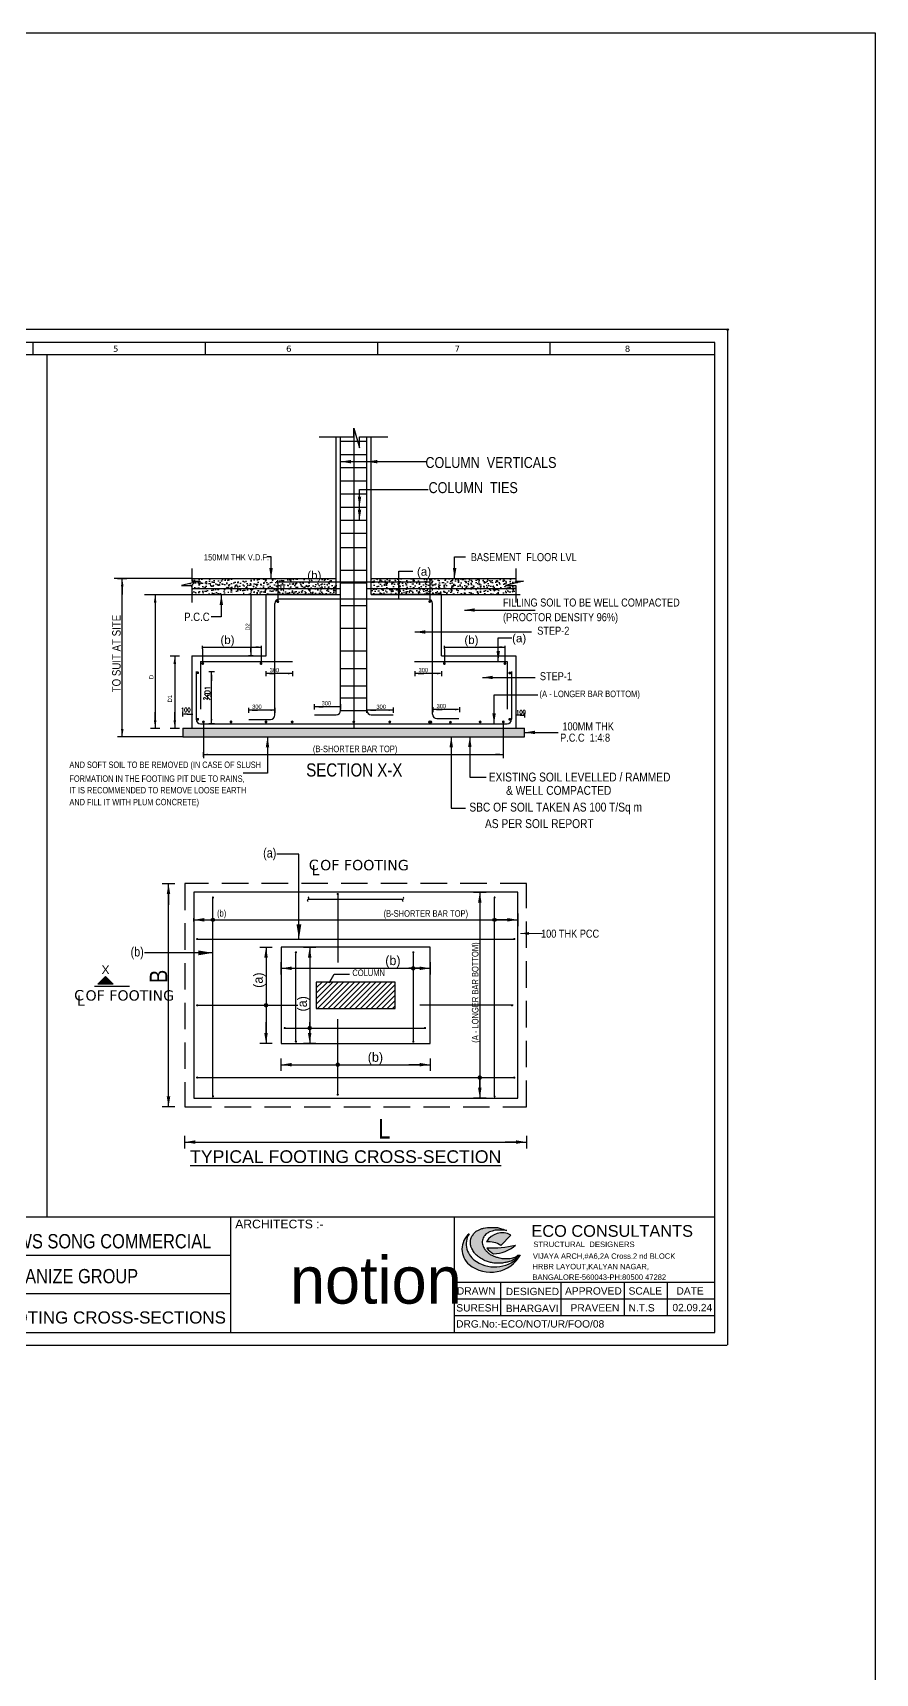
# Model space of a CAD drawing. Extents: x 1878645 to 3043969, y -1160829 to -603973.
# Drawn here: x 2440617 to 2460809, y -663390 to -624080 of the extents above; entities that cross this region are included whole.
import ezdxf
from ezdxf.enums import TextEntityAlignment as Align

# ---------------------------------------------------------------- set-up
doc = ezdxf.new("R2010")
doc.units = 0
doc.header["$LTSCALE"] = 100
doc.linetypes.add('DASHED', pattern=[19.05, 12.7, -6.35])
for name, color, linetype in [('A-ANNO-TEXT', 8, 'Continuous'), ('COL-ECO-23-02-12', 4, 'Continuous'), ('Column', 2, 'Continuous'), ('COLUMN-NO', 7, 'Continuous'), ('Dim', 3, 'Continuous'), ('Footing', 5, 'Continuous'), ('Lables', 4, 'Continuous'), ('PCC', 2, 'Continuous'), ('PEDESTAL', 12, 'Continuous'), ('Reinforcement', 4, 'Continuous'), ('S-FND-BON', 2, 'Continuous'), ('S-FND-TXT-COMN', 3, 'Continuous'), ('S-FND-TXT-MAIN', 2, 'Continuous'), ('Secion Mark', 5, 'Continuous'), ('SMISC', 9, 'Continuous'), ('Solid', 25, 'Continuous'), ('Text', 31, 'Continuous')]:
    doc.layers.add(name, color=color, linetype=linetype)
doc.layers.add('hatch', color=252, linetype='Continuous', lineweight=0)
doc.styles.add('ARIAL', font='arial.ttf')
doc.styles.add('DIM-1', font='ARIALN.TTF')
doc.styles.add('ROMANS', font='simplex.shx', dxfattribs={"width": 0.75})
doc.styles.add('SC-FTG1', font='sanss___.ttf')
doc.styles.add('SC-FTG2', font='ARIALN.TTF')
doc.styles.get("Standard").update_dxf_attribs({"font": 'verdana.ttf'})
doc.styles.add('Style-font003', font='arial.ttf')
doc.styles.add('Tahoma', font='ARIALN.TTF')
doc.dimstyles.new('mm ond feet with line', dxfattribs={"dimtxt": 200, "dimasz": 100, "dimexe": 0.18, "dimexo": 0.0625, "dimgap": 0.09, "dimtad": 0, "dimdec": 0, "dimzin": 0, "dimdsep": 46, "dimtxsty": 'Standard', "dimblk": 'ARCHTICK', "dimcen": 0, "dimclrd": 8, "dimclre": 8, "dimclrt": 7, "dimadec": 0, "dimazin": 0, "dimtfac": 1, "dimtdec": 0, "dimtofl": 0, "dimtmove": 0, "dimatfit": 3, "dimfxl": 1, "dimtolj": 1, "dimtzin": 0, "dimarcsym": 0})
doc.dimstyles.new('RccFooting', dxfattribs={"dimtxt": 225, "dimasz": 200, "dimexe": 150, "dimexo": 150, "dimgap": 100, "dimtad": 1, "dimtoh": 1, "dimdec": 4, "dimlfac": 0.25, "dimzin": 0, "dimdsep": 46, "dimtxsty": 'SC-FTG2', "dimcen": 0.09, "dimclrd": 8, "dimclre": 8, "dimclrt": 31, "dimadec": 0, "dimazin": 0, "dimtfac": 1, "dimtdec": 0, "dimtix": 1, "dimtofl": 0, "dimtmove": 0, "dimatfit": 3, "dimfxl": 1, "dimtolj": 1, "dimtzin": 0, "dimlwd": 0, "dimlwe": 0, "dimarcsym": 0})

# ---------------------------------------------------------------- blocks, each defined once
blk = doc.blocks.new('A$C396E5E71')
at = {"layer": 'S-FND-TXT-COMN'}
for s, height, p in [('C', 314, (-1068, -179)), ('OF FOOTING', 314.3, (-722, -187)), ('L', 314, (-983, -341))]:
    blk.add_text(s, height=height, dxfattribs=at).set_placement(p)
blk = doc.blocks.new('A2')
at = {"layer": 'Dim', "linetype": 'ByBlock', "lineweight": -2, "extrusion": (0, 0, -1)}
blk.add_lwpolyline([(6, 0), (12.2, 0)], dxfattribs=at)
blk.add_solid([(6, -1), (0, 0), (6, 1)], dxfattribs=at)
blk = doc.blocks.new('A3')
at = {"layer": 'Dim', "linetype": 'ByBlock', "lineweight": -2}
blk.add_line((0, 3.59), (0, -3.59), dxfattribs=at)
blk.add_blockref('A2', (0, 0), dxfattribs=at)
blk = doc.blocks.new('B1')
at = {"layer": 'Dim', "ltscale": 0.5}
for p, q in [((-9, 0), (-16.8, 0)), ((0, 5), (0, -5))]:
    blk.add_line(p, q, dxfattribs=at)
blk.add_solid([(-9, -1.5), (-9, 1.5), (0, 0)], dxfattribs=at)
blk = doc.blocks.new('A$C03881B15')
for points in [[(12.6, 68.9, 0.461258), (12.9, 13.7, 0.462447), (105.1, 31.1, -0.379805), (26.1, 19.1, -0.421297)], [(87.5, 66.4, 0.406571), (43.8, 54.4, -0.163156), (69.7, 48)], [(95.7, 48.3, -0.068364), (44.8, 43.5, 0.15409), (56.2, 33.1, 0.189191)]]:
    blk.add_hatch(color=8).paths.add_polyline_path(points)
h = blk.add_hatch(color=86)
edge = h.paths.add_edge_path()
edge.add_spline(control_points=[(80.1, 74.4), (78.8, 75), (76.7, 76), (73.1, 77.4), (68.2, 78.8), (61.3, 80.3), (50.9, 80.2), (41.2, 79.6), (33.1, 77.2), (27.9, 74.9), (22.8, 71.3), (18.9, 66), (15.4, 60.2), (15.2, 53.7), (15.1, 47.6), (18, 41.4), (21.2, 35.5), (26.3, 30.5), (32, 25.5), (38.1, 21.9), (44.7, 19.2), (51.2, 17.3), (58.3, 16.1), (65.4, 16), (71.5, 15.9), (77.5, 17.3), (84.1, 18.2), (90.9, 21), (96.9, 25.1), (99.8, 27.8), (101.8, 32.3), (97.9, 28.5), (95.3, 27.1), (90.7, 25.6), (85.7, 24), (79.6, 24.6), (74.1, 24.1), (69.1, 25), (64.3, 26.4), (59.4, 27.6), (54.1, 29.9), (49, 32.3), (44.8, 36.7), (40.7, 40.8), (38.2, 45.5), (36.3, 50.2), (36.4, 54.8), (36.7, 59.2), (38.6, 62.9), (41, 66), (44.5, 69.1), (48.8, 72.1), (53.6, 73.6), (57.4, 74.9), (61.9, 75.1), (66.9, 75.5), (72.1, 75.1), (76.5, 75.2), (79, 74.6), (80.1, 74.4)], knot_values=[0, 0, 0, 0, 4.246861, 7.151323, 11.574121, 19.568641, 28.284106, 42.532398, 48.483783, 53.661456, 59.51565, 66.913681, 73.498071, 79.210966, 85.953473, 91.616477, 99.444488, 105.843059, 113.009162, 122.067605, 127.0701, 134.32743, 142.216889, 148.745282, 155.694438, 160.400867, 167.046747, 175.449227, 182.569509, 187.795037, 189.591977, 192.748202, 196.718591, 201.178225, 206.385034, 212.489071, 219.22456, 222.909441, 227.611665, 234.117384, 238.200733, 244.721149, 251.073285, 256.13887, 262.138806, 266.82668, 271.11882, 275.84401, 280.031219, 283.282413, 287.51717, 294.218602, 298.74557, 302.327722, 306.174014, 312.165346, 317.363286, 321.907225, 325.229978, 325.229978, 325.229978, 325.229978], degree=3, periodic=0)
at = {"color": 8}
blk.add_line((69.7, 48), (87.5, 66.4), dxfattribs=at)
for centre, radius, start, end in [((36.3, 41.4), 36.3, 130.7338, 229.7813), ((43.7, 50.6), 36.1, 149.4821, 240.8643), ((71.8, 38), 32.5, 61.1708, 149.6718), ((51.6, 61.6), 61.6, 231.0498, 330.3219), ((58.8, 69.6), 60.2, 237.0781, 320.2663), ((47.2, 12.6), 41.9, 57.5582, 94.6242), ((52.7, 231.2), 187.8, 267.5961, 283.2396), ((67, 56.4), 25.7, 210.0579, 245.0971), ((56.5, 91), 57.9, 269.72, 312.573)]:
    blk.add_arc(centre, radius, start, end, dxfattribs=at)
at = {"color": 86}
blk.add_spline([(80.1, 74.4), (76.3, 76.1), (73.6, 77.2), (69.3, 78.5), (61.5, 80), (52.8, 80.2), (38.6, 78.7), (32.9, 77), (28.2, 74.9), (23.4, 71.4), (18.8, 65.6), (15.9, 59.7), (15.2, 54.1), (15.6, 47.3), (17.7, 42.1), (21.7, 35.3), (26.2, 30.7), (31.6, 26.1), (39.4, 21.5), (44.1, 19.6), (51, 17.5), (58.8, 16.2), (65.3, 16), (72.3, 16.2), (76.9, 17.1), (83.4, 18.3), (91.2, 21.5), (97.1, 25.5), (100.5, 29.5), (101.1, 31.1), (98.6, 29.3), (95.2, 27.1), (91, 25.7), (85.9, 24.4), (79.8, 24.4), (73.1, 24.4), (69.5, 25), (64.9, 26.2), (58.7, 28), (54.9, 29.6), (49.2, 32.7), (44.5, 37), (41.1, 40.7), (38.1, 45.9), (36.5, 50.4), (36.4, 54.7), (37.1, 59.3), (38.9, 63.1), (40.8, 65.7), (44, 68.6), (49.6, 72.2), (53.9, 73.7), (57.3, 74.7), (61.1, 75.1), (67.1, 75.3), (72.3, 75.2), (76.9, 75), (80.1, 74.4)], degree=3, dxfattribs=at)

msp = doc.modelspace()

# ---------------------------------------------------------------- hatches: boundary and pattern name
at = {"layer": 'COL-ECO-23-02-12', "linetype": 'Continuous', "lineweight": -2}
h = msp.add_hatch(color=256, dxfattribs=at)
edge = h.paths.add_edge_path()
edge.add_arc((2444934.31055, -645336.0187), 38.33254, 0, 360)
h = msp.add_hatch(color=256, dxfattribs=at)
edge = h.paths.add_edge_path()
edge.add_arc((2451685.91772, -645336.0187), 38.33254, 0, 360)
at = {"layer": 'Dim', "transparency": 33554546}
h = msp.add_hatch(dxfattribs=at)
h.set_pattern_fill('AR-CONC', color=256, scale=1.2, angle=360, style=0)
h.paths.add_polyline_path([(2444426.27341, -637158.15569), (2447421.78297, -637158.15569), (2447421.78297, -637196.73245), (2447448.46346, -637158.15569), (2447890.48141, -637158.15569), (2447890.48141, -637397.78806), (2444426.27341, -637397.78806), (2444426.27341, -637327.39453), (2444179.15262, -637327.39453), (2444609.68982, -637217.16477), (2444426.27341, -637217.16477)])
h = msp.add_hatch(dxfattribs=at)
h.set_pattern_fill('AR-CONC', color=256, scale=1.2, angle=360, style=0)
h.paths.add_polyline_path([(2448730.28941, -637397.78806), (2452194.49741, -637397.78806), (2452194.49741, -637327.39453), (2451947.37662, -637327.39453), (2452377.91382, -637217.16477), (2452194.49741, -637217.16477), (2452194.49741, -637158.15569), (2448730.28941, -637158.15569)])
h = msp.add_hatch(dxfattribs=at)
h.set_pattern_fill('AR-CONC', color=256, scale=1.2, angle=360, style=0)
h.paths.add_polyline_path([(2447890.48141, -637397.78806), (2444426.27341, -637397.78806), (2444426.27341, -637543.62242), (2447890.48141, -637543.62242)])
h = msp.add_hatch(dxfattribs=at)
h.set_pattern_fill('AR-CONC', color=256, scale=1.2, angle=360, style=0)
h.paths.add_polyline_path([(2452194.49741, -637397.78806), (2448730.28941, -637397.78806), (2448730.28941, -637543.62242), (2452194.49741, -637543.62242)])
at = {"layer": 'hatch', "linetype": 'Continuous', "lineweight": -2}
h = msp.add_hatch(dxfattribs=at)
h.set_pattern_fill('AR-CONC', color=256, scale=31.4928, angle=360, style=0)
h.set_pattern_definition([(50, (-12591920.49, 5867543.71), (225.8853148, -19.7624044), [23.6196, -259.8156]), (355, (-12591920.49, 5867543.7), (-43.69668, 236.8863643), [18.89568, -207.85248]), (100.4514, (-12591901.66, 5867542.06), (182.1888026, 217.123816), [20.0735706, -220.809283]), (46.1842, (-12591920.5, 5867606.7), (336.104089, -52.126572), [35.4294, -389.7234]), (96.6356, (-12591892.48, 5867602.35), (294.3514565, 306.776993), [30.110357, -331.213872]), (351.1842, (-12591920.5, 5867606.7), (294.351217, 306.777223), [28.34352, -311.77872]), (21, (-12591889, 5867590.95), (187.9827441, -126.795962), [23.6196, -259.8156]), (326, (-12591889, 5867590.95), (76.626811, 228.3700534), [18.89568, -207.85248]), (71.4514, (-12591873.33, 5867580.38), (264.609632, 101.5738843), [20.0735706, -220.809283]), (37.5, (-12591920.49, 5867543.71), (3.8294789, 104.8375956), [0, -205.333056, 0, -211.00176, 0, -208.6398]), (7.5, (-12591920.49, 5867543.71), (82.8479633, 124.2112916), [0, -120.302496, 0, -200.609136, 0, -79.51932]), (327.5, (-12591990.72, 5867543.71), (168.1156322, -7.10316065), [0, -78.732, 0, -245.64384, 0, -325.95048]), (317.5, (-12592022.21, 5867543.71), (183.661654, 31.5258619), [0, -102.3516, 0, -163.132704, 0, -231.47208])])
h.paths.add_polyline_path([(2444216.32141, -640740.96855), (2452404.44941, -640740.96855), (2452404.44941, -640950.92055), (2444216.32141, -640950.92055)])
at = {"layer": 'Solid'}
msp.add_hatch(color=256, dxfattribs=at).paths.add_polyline_path([(2442176.23831, -646880.65436), (2442359.94631, -646696.94636), (2442543.65431, -646880.65436)], flags=0)
h = msp.add_hatch(dxfattribs=at)
h.set_pattern_fill('ANSI31', color=256, scale=729, angle=360, style=0)
h.set_pattern_definition([(45, (-1175488.1, -364328.16), (-64.4351054, 64.4351054), [])])
h.paths.add_polyline_path([(2447412.25808, -647458.02236), (2449301.82608, -647458.02236), (2449301.82608, -646828.16636), (2447412.25808, -646828.16636)], flags=0)

# ---------------------------------------------------------------- linework, layer by layer
at = {"color": 35}
for p, q in [((2457273.52201, -631192.74139), (2423796.93397, -631192.74139)), ((2457273.52201, -655521.10808), (2457273.52201, -631192.74139)), ((2423785.12981, -655532.91224), (2457261.71785, -655532.91224))]:
    msp.add_line(p, q, dxfattribs=at)
for p, q in [((2456966.61394, -631499.64946), (2424092.03788, -631499.64946)), ((2440617.85708, -631499.64946), (2440617.85708, -631794.75337)), ((2444749.31188, -631499.64946), (2444749.31188, -631794.75337)), ((2448880.76668, -631499.64946), (2448880.76668, -631794.75337)), ((2453012.22148, -631499.64946), (2453012.22148, -631794.75337)), ((2456966.61394, -655226.00417), (2456966.61394, -631499.64946)), ((2456966.61394, -631794.75337), (2424387.1418, -631794.75337)), ((2456966.61394, -652459.33915), (2424387.1418, -652459.33915)), ((2445363.7447, -655226.00417), (2445363.7447, -652465.25832)), ((2450727.44081, -655226.00417), (2450727.44081, -652465.25832)), ((2445363.7447, -653379.37246), (2437286.68368, -653379.37246)), ((2456966.61394, -654030.83331), (2450727.44081, -654030.83331)), ((2451826.93522, -654030.83331), (2451826.93522, -654827.61388)), ((2453275.5536, -654030.83331), (2453275.5536, -654827.61388)), ((2453275.5536, -654030.83331), (2453275.5536, -654827.61388)), ((2454788.29452, -654030.83331), (2454788.29452, -654827.61388)), ((2455819.795, -654030.83331), (2455819.795, -654827.61388)), ((2445363.7447, -654299.40578), (2437286.68368, -654299.40578)), ((2456966.61394, -654429.2236), (2450727.44081, -654429.2236)), ((2456966.61394, -654827.61388), (2450727.44081, -654827.61388)), ((2424092.03788, -655226.00417), (2456966.61394, -655226.00417))]:
    msp.add_line(p, q)
msp.add_circle((2457273.52201, -631192.74139), 17.70623)
at = {"layer": 'COL-ECO-23-02-12', "color": 8, "lineweight": -2}
for p, q in [((2443869.45822, -649809.48476), (2443869.45822, -644476.70396)), ((2451331.19378, -644686.65596), (2451331.19378, -649599.53276)), ((2444483.42768, -645336.0187), (2452230.65648, -645336.0187)), ((2446207.27094, -645998.85596), (2446207.27094, -648287.33276)), ((2447253.7831, -645998.85596), (2447253.7831, -648287.33276)), ((2446582.94768, -646498.426), (2450131.13648, -646498.426)), ((2446582.94768, -648807.89072), (2450131.13648, -648807.89072)), ((2444273.47568, -650662.45997), (2452440.60848, -650662.45997))]:
    msp.add_line(p, q, dxfattribs=at)
at = {"layer": 'COL-ECO-23-02-12', "color": 6, "lineweight": -2}
for points, format in [([(2451672.79572, -644802.7, 1), (2451699.03972, -644802.7, 1)], "xyb"), ([(2444543.78888, -645797.22246, 26.244, 26.244, 1), (2444570.03288, -645797.22246, 26.244, 26.244, 1)], "xyseb"), ([(2452144.05128, -645797.22246, 26.244, 26.244, 1), (2452170.29528, -645797.22246, 26.244, 26.244, 1)], "xyseb"), ([(2444543.78888, -649116.64316, 26.244, 26.244, 1), (2444570.03288, -649116.64316, 26.244, 26.244, 1)], "xyseb"), ([(2452144.05128, -649116.64316, 26.244, 26.244, 1), (2452170.29528, -649116.64316, 26.244, 26.244, 1)], "xyseb"), ([(2451672.79572, -649568.6104, 1), (2451699.03972, -649568.6104, 1)], "xyb")]:
    msp.add_lwpolyline(points, format=format, close=True, dxfattribs=at)
for points in [[(2451685.91772, -649542.3664), (2451685.91772, -644828.944)], [(2444583.15488, -649116.64316), (2452130.92928, -649116.64316)]]:
    msp.add_lwpolyline(points, dxfattribs=at)
at = {"layer": 'COL-ECO-23-02-12', "lineweight": -2}
for points in [[(2446643.30888, -647930.22328, 26.244, 26.244, 1), (2446669.55288, -647930.22328, 26.244, 26.244, 1)], [(2450005.89977, -647930.22328, 26.244, 26.244, 1), (2450032.14377, -647930.22328, 26.244, 26.244, 1)]]:
    msp.add_lwpolyline(points, format="xyseb", close=True, dxfattribs=at)
at = {"layer": 'COL-ECO-23-02-12', "linetype": 'Continuous', "lineweight": -2}
msp.add_lwpolyline([(2451304.94978, -649116.64316, 52.488, 52.488, 1), (2451357.43778, -649116.64316, 52.488, 52.488, 1)], format="xyseb", close=True, dxfattribs=at)
for centre in [(2444934.31055, -645336.0187), (2451685.91772, -645336.0187)]:
    msp.add_circle(centre, 38.33254, dxfattribs=at)
at = {"layer": 'Column'}
msp.add_lwpolyline([(2447412.25808, -647458.02236), (2449301.82608, -647458.02236), (2449301.82608, -646828.16636), (2447412.25808, -646828.16636), (2447412.25808, -647458.02236)], dxfattribs=at)
at = {"layer": 'Dim', "linetype": 'Continuous', "lineweight": -2}
msp.add_line((2448447.58432, -635023.92269), (2450092.04347, -635023.92269), dxfattribs=at)
at = {"layer": 'Dim', "lineweight": -2}
for p, q in [((2442760.96928, -640935.17415), (2442760.96928, -637158.15569)), ((2443549.82655, -637554.12002), (2443549.82655, -640730.47095)), ((2445845.17607, -637559.36882), (2445845.17607, -639013.05371)), ((2444019.94615, -639023.55131), (2444019.94615, -640730.47095)), ((2446823.36484, -639437.16433), (2446228.50084, -639437.16433)), ((2450392.40941, -639437.16433), (2449797.54541, -639437.16433)), ((2446403.46084, -640315.27723), (2445808.59684, -640315.27723)), ((2447977.96141, -640229.4901), (2447383.09741, -640229.4901)), ((2449237.67341, -640314.54307), (2448643.11862, -640314.54307)), ((2450824.60613, -640299.61619), (2450229.74213, -640299.61619)), ((2447722.17074, -646848.00621), (2447841.05628, -646640.89436)), ((2447841.05628, -646640.89436), (2448206.65819, -646640.89436))]:
    msp.add_line(p, q, dxfattribs=at)
at = {"layer": 'Dim', "ltscale": 10}
msp.add_line((2444902.80739, -640617.62175), (2444902.80739, -639400.69598), dxfattribs=at)
at = {"layer": 'Dim'}
msp.add_lwpolyline([(2068708.258, -624079.55158), (2460808.93685, -624079.55158), (2460808.93685, -699809.46868), (2068708.258, -699809.46868)], close=True, dxfattribs=at)
at = {"layer": 'Dim', "lineweight": -2}
msp.add_lwpolyline([(2447727.39676, -646838.90191), (2447841.05628, -646640.89436)], dxfattribs=at)
at = {"layer": 'Dim', "color": 8}
for points in [[(2449707.6789, -646498.426, 52.488, 52.488, 1), (2449760.1669, -646498.426, 52.488, 52.488, 1)], [(2446181.02694, -647384.53916, 52.488, 52.488, 1), (2446233.51494, -647384.53916, 52.488, 52.488, 1)], [(2447227.5391, -647930.22328, 52.488, 52.488, 1), (2447280.0271, -647930.22328, 52.488, 52.488, 1)], [(2447900.39648, -648807.89072, 52.488, 52.488, 1), (2447952.88448, -648807.89072, 52.488, 52.488, 1)]]:
    msp.add_lwpolyline(points, format="xyseb", close=True, dxfattribs=at)
at = {"layer": 'Dim', "lineweight": -2}
msp.add_solid([(2447789.60475, -646765.6732), (2447722.17074, -646848.00621), (2447759.25707, -646748.25314)], dxfattribs=at)
at = {"layer": 'Footing'}
for points in [[(2444472.93008, -649610.03036), (2452241.15408, -649610.03036), (2452241.15408, -644676.15836), (2444472.93008, -644676.15836), (2444472.93008, -649610.03036)], [(2446572.45008, -648297.83036), (2450141.63408, -648297.83036), (2450141.63408, -645988.35836), (2446572.45008, -645988.35836), (2446572.45008, -648297.83036)]]:
    msp.add_lwpolyline(points, dxfattribs=at)
at = {"layer": 'hatch', "lineweight": -2}
for p, q in [((2446490.4394, -637273.47352), (2446490.4394, -637712.061)), ((2446500.937, -637235.8379), (2450121.14215, -637235.8379)), ((2450131.63975, -637273.47352), (2450131.63975, -637707.84138)), ((2444687.5985, -638842.93242), (2444687.5985, -639193.97149)), ((2444698.0961, -638805.2968), (2446077.40067, -638805.2968)), ((2446087.89827, -638842.93242), (2446087.89827, -639193.97149)), ((2450482.58296, -638842.93242), (2450482.58296, -639193.97149)), ((2450493.08056, -638805.2968), (2451921.67459, -638805.2968)), ((2451932.17219, -638842.93242), (2451932.17219, -639193.97149)), ((2444706.92701, -640574.38354), (2444706.92701, -641461.00499)), ((2451894.10846, -640570.02007), (2451894.10846, -641461.00499)), ((2444706.92701, -641371.67103), (2451895.37488, -641371.67103))]:
    msp.add_line(p, q, dxfattribs=at)
at = {"layer": 'PCC', "linetype": 'DASHED', "ltscale": 0.5}
msp.add_lwpolyline([(2444262.97808, -649819.98236), (2452451.10608, -649819.98236), (2452451.10608, -644466.20636), (2444262.97808, -644466.20636), (2444262.97808, -649819.98236)], dxfattribs=at)
at = {"layer": 'PEDESTAL'}
for p, q in [((2448310.38541, -633554.54789), (2448310.38541, -640740.96855)), ((2447995.45741, -640321.06455), (2447995.45741, -633764.21069)), ((2447995.45741, -633869.18669), (2448625.31341, -633869.18669)), ((2448625.31341, -640321.06455), (2448625.31341, -633764.21069)), ((2447995.45741, -634184.11469), (2448625.31341, -634184.11469)), ((2447995.45741, -634499.04269), (2448625.31341, -634499.04269)), ((2447995.45741, -634813.97069), (2448625.31341, -634813.97069)), ((2447995.45741, -635128.89869), (2448625.31341, -635128.89869)), ((2447995.45741, -635443.82669), (2448625.31341, -635443.82669)), ((2447995.45741, -635758.75469), (2448625.31341, -635758.75469)), ((2447995.45741, -636073.68269), (2448625.31341, -636073.68269)), ((2447995.45741, -636416.64914), (2448625.31341, -636416.64914)), ((2447995.45741, -636960.3927), (2448625.31341, -636960.3927)), ((2447995.45741, -637259.69514), (2448625.31341, -637259.69514)), ((2446420.95684, -640427.68837), (2446420.95684, -637753.57442)), ((2447050.81284, -637648.59842), (2446525.93284, -637648.59842)), ((2450094.97741, -637648.59842), (2447050.81284, -637648.59842)), ((2447995.45741, -637803.4387), (2448625.31341, -637803.4387)), ((2450199.95341, -640409.71924), (2450199.95341, -637753.57442)), ((2447995.45741, -638347.18226), (2448625.31341, -638347.18226)), ((2444636.22541, -639146.59738), (2446840.86084, -639146.59738)), ((2444636.22541, -639146.59738), (2444636.22541, -640291.33424)), ((2447995.45741, -638890.92582), (2448625.31341, -638890.92582)), ((2449764.68378, -639146.59738), (2451984.54541, -639146.59738)), ((2451984.54541, -639146.59738), (2451984.54541, -640291.33424)), ((2444531.24941, -639386.27968), (2444531.24941, -640531.01655)), ((2447995.45741, -639310.82982), (2448625.31341, -639310.82982)), ((2452089.52141, -639386.27968), (2452089.52141, -640531.01655)), ((2447995.45741, -639730.73382), (2448625.31341, -639730.73382)), ((2447995.45741, -640018.15063), (2448625.31341, -640018.15063)), ((2447995.45741, -640321.06455), (2448625.31341, -640321.06455)), ((2444636.22541, -640635.99255), (2451984.54541, -640635.99255)), ((2445791.10084, -640532.66437), (2446315.98084, -640532.66437)), ((2447365.60141, -640426.04055), (2447890.48141, -640426.04055)), ((2448730.28941, -640426.04055), (2449255.16941, -640426.04055)), ((2450304.92941, -640514.69524), (2450829.80941, -640514.69524))]:
    msp.add_line(p, q, dxfattribs=at)
at = {"layer": 'PEDESTAL', "color": 7, "const_width": 33.66132}
for points in [[(2446507.27006, -637712.061, 1), (2446473.60874, -637712.061, 1)], [(2450148.47041, -637707.84138, 1), (2450114.80909, -637707.84138, 1)], [(2444707.84771, -639193.97149, 1), (2444674.18639, -639193.97149, 1)], [(2446104.72892, -639193.97149, 1), (2446071.06761, -639193.97149, 1)], [(2450499.41362, -639193.97149, 1), (2450465.7523, -639193.97149, 1)], [(2451949.00285, -639193.97149, 1), (2451915.34154, -639193.97149, 1)], [(2444587.25158, -639415.53268, 1), (2444553.59026, -639415.53268, 1)], [(2452067.0794, -639420.46847, 1), (2452033.41808, -639420.46847, 1)], [(2444587.25158, -640530.7829, 1), (2444553.59026, -640530.7829, 1)], [(2444723.75767, -640592.91052, 1), (2444690.09636, -640592.91052, 1)], [(2445383.78816, -640592.91052, 1), (2445350.12685, -640592.91052, 1)], [(2446223.9141, -640592.91052, 1), (2446190.25279, -640592.91052, 1)], [(2446850.4153, -640592.91052, 1), (2446816.75398, -640592.91052, 1)], [(2448327.21607, -640592.91052, 1), (2448293.55475, -640592.91052, 1)], [(2449190.48278, -640592.91052, 1), (2449156.82147, -640592.91052, 1)], [(2450157.90351, -640601.24111, 1), (2450124.24219, -640601.24111, 1)], [(2450644.58067, -640601.24111, 1), (2450610.91935, -640601.24111, 1)], [(2451356.19459, -640592.91052, 1), (2451322.53327, -640592.91052, 1)], [(2451910.93911, -640592.91052, 1), (2451877.2778, -640592.91052, 1)], [(2452065.48993, -640530.7829, 1), (2452031.82862, -640530.7829, 1)]]:
    msp.add_lwpolyline(points, format="xyb", close=True, dxfattribs=at)
at = {"layer": 'PEDESTAL', "color": 7}
msp.add_circle((2450141.07285, -640601.24111), 34.75144, dxfattribs=at)
at = {"layer": 'PEDESTAL'}
for centre, start, end in [((2446525.93284, -637753.57442), 90, 180), ((2450094.97741, -637753.57442), 0, 90), ((2447890.48141, -640321.06455), 270, 0), ((2448730.28941, -640321.06455), 180, 270), ((2444636.22541, -640531.01655), 180, 270), ((2446315.98084, -640427.68837), 270, 0), ((2450304.92941, -640409.71924), 180, 270), ((2451984.54541, -640531.01655), 270, 0)]:
    msp.add_arc(centre, 104.976, start, end, dxfattribs=at)
at = {"layer": 'Reinforcement'}
for points in [[(2447913.51848, -644718.14876, 26.244, 26.244, 1), (2447939.76248, -644718.14876, 26.244, 26.244, 1)], [(2444921.18855, -644802.7, 26.244, 26.244, 1), (2444947.43255, -644802.7, 26.244, 26.244, 1)], [(2446910.30114, -646114.9, 26.244, 26.244, 1), (2446936.54514, -646114.9, 26.244, 26.244, 1)], [(2449725.93155, -646114.9, 26.244, 26.244, 1), (2449752.17555, -646114.9, 26.244, 26.244, 1)], [(2444543.78888, -647384.53916, 26.244, 26.244, 1), (2444570.03288, -647384.53916, 26.244, 26.244, 1)], [(2452091.56328, -647384.53916, 26.244, 26.244, 1), (2452117.80728, -647384.53916, 26.244, 26.244, 1)], [(2446910.30114, -648256.4104, 26.244, 26.244, 1), (2446936.54514, -648256.4104, 26.244, 26.244, 1)], [(2449725.93155, -648256.4104, 26.244, 26.244, 1), (2449752.17555, -648256.4104, 26.244, 26.244, 1)], [(2444921.18855, -649568.6104, 26.244, 26.244, 1), (2444947.43255, -649568.6104, 26.244, 26.244, 1)], [(2447913.51848, -649526.04956, 26.244, 26.244, 1), (2447939.76248, -649526.04956, 26.244, 26.244, 1)]]:
    msp.add_lwpolyline(points, format="xyseb", close=True, dxfattribs=at)
at = {"layer": 'Reinforcement', "linetype": 'DASHED', "ltscale": 15}
for points in [[(2444934.31055, -649542.3664), (2444934.31055, -644828.944)], [(2444583.15488, -645797.22246), (2452130.92928, -645797.22246)], [(2449739.05355, -648256.24049), (2449739.05355, -646141.144)], [(2444583.15488, -647384.53916), (2446968.78562, -647384.53916)], [(2452130.92928, -647384.53916), (2449892.55868, -647384.53916)], [(2446682.67488, -647930.22328), (2450010.99823, -647930.22328)]]:
    msp.add_lwpolyline(points, dxfattribs=at)
at = {"layer": 'Reinforcement'}
for points in [[(2447219.80208, -644896.60796, -0.6), (2447219.80208, -644844.11996, 0.6), (2447219.80208, -644791.63196)], [(2449494.28208, -644896.60796, -0.6), (2449494.28208, -644844.11996, 0.6), (2449494.28208, -644791.63196)]]:
    msp.add_lwpolyline(points, format="xyb", dxfattribs=at)
for points in [[(2447219.80208, -644844.11996), (2449494.28208, -644844.11996)], [(2446923.42314, -648256.24049), (2446923.42314, -646141.144)]]:
    msp.add_lwpolyline(points, dxfattribs=at)
at = {"layer": 'Reinforcement', "linetype": 'DASHED', "ltscale": 50}
for points in [[(2447926.64048, -644744.39276), (2447926.64048, -646355.77436)], [(2447926.64048, -649499.80556), (2447926.64048, -647720.46236)]]:
    msp.add_lwpolyline(points, dxfattribs=at)
at = {"layer": 'S-FND-BON'}
for p, q in [((2447890.48141, -637543.62242), (2447890.48141, -633764.21069)), ((2448730.28941, -637543.62242), (2448730.28941, -633764.21069)), ((2446211.00484, -639013.05371), (2446211.00484, -637543.62242)), ((2447890.48141, -637543.62242), (2446211.00484, -637543.62242)), ((2450409.90541, -637543.62242), (2448730.28941, -637543.62242)), ((2450409.90541, -639013.05371), (2450409.90541, -637543.62242)), ((2444426.27341, -639013.05371), (2446211.00484, -639013.05371)), ((2444426.27341, -639013.05371), (2444426.27341, -640740.96855)), ((2450409.90541, -639013.05371), (2452194.49741, -639013.05371)), ((2452194.49741, -639013.05371), (2452194.49741, -640740.96855)), ((2444216.32141, -640740.96855), (2452404.44941, -640740.96855)), ((2444216.32141, -640740.96855), (2444216.32141, -640950.92055)), ((2452404.44941, -640950.92055), (2452404.44941, -640740.96855)), ((2444216.32141, -640950.92055), (2452404.44941, -640950.92055))]:
    msp.add_line(p, q, dxfattribs=at)
msp.add_lwpolyline([(2447477.55956, -633764.21069), (2448310.38541, -633764.21069), (2448310.38541, -633554.54789), (2448446.0491, -634027.93824), (2448446.0491, -633764.21069), (2449124.83946, -633764.21069)], dxfattribs=at)
at = {"layer": 'S-FND-TXT-COMN', "color": 1}
msp.add_lwpolyline([(2440956.76986, -631794.75337), (2440956.76986, -652459.33915)], dxfattribs=at)
at = {"layer": 'S-FND-TXT-MAIN', "color": 5, "lineweight": -2}
for p, q in [((2444609.68982, -637217.16477), (2444179.15262, -637327.39453)), ((2444426.27341, -636915.47207), (2444426.27341, -637217.16477)), ((2444426.27341, -637158.15569), (2447890.48141, -637158.15569)), ((2444426.27341, -637217.16477), (2444609.68982, -637217.16477)), ((2448730.28941, -637158.15569), (2452194.49741, -637158.15569)), ((2452377.91382, -637217.16477), (2451947.37662, -637327.39453)), ((2452194.49741, -636915.47207), (2452194.49741, -637217.16477)), ((2452194.49741, -637217.16477), (2452377.91382, -637217.16477)), ((2444179.15262, -637327.39453), (2444426.27341, -637327.39453)), ((2444426.27341, -637327.39453), (2444426.27341, -637730.15668)), ((2444426.27341, -637397.78806), (2447995.45741, -637397.78806)), ((2444426.27341, -637543.62242), (2447995.45741, -637543.62242)), ((2448625.31341, -637397.78806), (2452194.49741, -637397.78806)), ((2448730.28941, -637543.62242), (2452299.47341, -637543.62242)), ((2451947.37662, -637327.39453), (2452194.49741, -637327.39453)), ((2452194.49741, -637327.39453), (2452194.49741, -637730.15668))]:
    msp.add_line(p, q, dxfattribs=at)
at = {"layer": 'Secion Mark'}
for points in [[(2442937.31431, -646933.14236), (2442097.50631, -646933.14236)], [(2442176.23831, -646880.65436), (2442359.94631, -646696.94636), (2442543.65431, -646880.65436), (2442176.23831, -646880.65436)]]:
    msp.add_lwpolyline(points, dxfattribs=at)
at = {"layer": 'SMISC', "ltscale": 2}
for p, q in [((2444426.27341, -637158.15569), (2442563.62669, -637158.15569)), ((2443294.79181, -637543.62242), (2446211.00484, -637543.62242)), ((2450409.90541, -637543.62242), (2451166.03703, -637543.62242)), ((2444216.32141, -640950.92055), (2442645.7864, -640950.92055))]:
    msp.add_line(p, q, dxfattribs=at)
at = {"layer": 'Text', "color": 3, "ltscale": 10}
msp.add_line((2444319.50937, -640406.33315), (2444450.45643, -640406.33315), dxfattribs=at)

# ---------------------------------------------------------------- block references
at = {"color": 1, "xscale": 13.38285391481027, "yscale": 13.38285391481027, "zscale": 13.38285391481027}
msp.add_blockref('A$C03881B15', (2450903.86486, -653780.12976), dxfattribs=at)
at = {"layer": 'COL-ECO-23-02-12', "linetype": 'Continuous', "lineweight": -2}
for p, xscale, yscale, zscale, rotation in [((2446490.4394, -637235.8379), 10.49759999998869, 10.49759999998869, 10.49759999998869, 180), ((2444687.5985, -638805.2968), 10.49759999998869, 10.49759999998869, 10.49759999998869, 180), ((2450482.58296, -638805.2968), 10.49759999998869, 10.49759999998869, 10.49759999998869, 180), ((2444472.93008, -645336.0187), 10.49760000004527, 10.49760000004527, 10.49760000004527, 180), ((2446207.27094, -645988.35836), 41.99039999995475, 41.99039999995475, 41.99039999995475, 90.00000000000034), ((2447253.7831, -645988.35836), 41.99039999995475, 41.99039999995475, 41.99039999995475, 90.00000000000034), ((2446572.45008, -646498.426), 41.99039999995475, 41.99039999995475, 41.99039999995475, 180), ((2446207.27094, -648297.83036), 41.99039999995475, 41.99039999995475, 41.99039999995475, 270.0000000000003), ((2447253.7831, -648297.83036), 41.99039999995475, 41.99039999995475, 41.99039999995475, 270.0000000000003), ((2446572.45008, -648807.89072), 41.99039999995475, 41.99039999995475, 41.99039999995475, 180), ((2444262.97808, -650662.45997), 41.99039999995475, 41.99039999995475, 41.99039999995475, 180)]:
    msp.add_blockref('A3', p, dxfattribs=dict(at, xscale=xscale, yscale=yscale, zscale=zscale, rotation=rotation))
for p, xscale, yscale, zscale in [((2450131.63975, -637235.8379), 10.49759999998869, 10.49759999998869, 10.49759999998869), ((2446087.89827, -638805.2968), 10.49759999998869, 10.49759999998869, 10.49759999998869), ((2451932.17219, -638805.2968), 10.49759999998869, 10.49759999998869, 10.49759999998869), ((2444472.93008, -645336.0187), -41.99039999995475, 41.99039999995475, 41.9904), ((2452241.15408, -645336.0187), 41.99039999995475, 41.99039999995475, 41.99039999995475), ((2450141.63408, -646498.426), 41.99039999995475, 41.99039999995475, 41.99039999995475), ((2450141.63408, -648807.89072), 41.99039999995475, 41.99039999995475, 41.99039999995475), ((2452451.10608, -650662.45997), 41.99039999995475, 41.99039999995475, 41.99039999995475)]:
    msp.add_blockref('A3', p, dxfattribs=dict(at, xscale=xscale, yscale=yscale, zscale=zscale))
at = {"layer": 'COL-ECO-23-02-12', "color": 8, "lineweight": -2, "xscale": 41.99039999995475, "yscale": 41.99039999995475, "zscale": 41.99039999995475}
for p, rotation in [((2443869.45822, -644466.20636), 90.00000000000034), ((2451331.19378, -644676.15836), 90.00000000000034), ((2443869.45822, -649819.98236), 270.0000000000003), ((2451331.19378, -649610.03036), 270.0000000000003)]:
    msp.add_blockref('A3', p, dxfattribs=dict(at, rotation=rotation))
at = {"layer": 'Dim', "linetype": 'Continuous', "lineweight": -2}
for p, xscale, yscale, zscale, rotation in [((2442760.96928, -637158.15569), 31.49279999999435, 31.49279999999435, 31.49279999999435, 90.00000000000034), ((2443549.82655, -637543.62242), 31.49279999999435, 31.49279999999435, 31.49279999999435, 90.00000000000034), ((2445845.17607, -637543.62242), 15.74639999999717, 15.74639999999717, 15.74639999999717, 90.00000000000034), ((2444019.94615, -639013.05371), 31.49279999999435, 31.49279999999435, 31.49279999999435, 90.00000000000034), ((2445845.17607, -639013.05371), 15.74639999999717, 15.74639999999717, 15.74639999999717, 270.0000000000003), ((2446211.00484, -639437.16433), 17.496, 17.496, 17.496, 180), ((2449780.04941, -639437.16433), 17.496, 17.496, 17.496, 180), ((2443549.82655, -640740.96855), -31.49279999999435, 31.49279999999435, 31.49280000000001, 89.99999999999915), ((2444019.94615, -640740.96855), -31.49279999999435, 31.49279999999435, 31.49280000000001, 89.99999999999915), ((2445791.10084, -640315.27723), 17.496, 17.496, 17.496, 180), ((2447365.60141, -640229.4901), 17.496, 17.496, 17.496, 180), ((2448625.62262, -640314.54307), 17.496, 17.496, 17.496, 180), ((2450212.24613, -640299.61619), 17.496, 17.496, 17.496, 180), ((2442760.96928, -640950.92055), 31.49279999999435, 31.49279999999435, 31.49279999999435, 270.0000000000003)]:
    msp.add_blockref('A3', p, dxfattribs=dict(at, xscale=xscale, yscale=yscale, zscale=zscale, rotation=rotation))
at = {"layer": 'Dim', "ltscale": 10, "xscale": 18.37079999999435, "yscale": 18.37079999999435, "zscale": 18.37079999999435}
for p, rotation in [((2444902.80739, -639382.32518), 90.00000000000034), ((2444902.80739, -640635.99255), 270.0000000000003)]:
    msp.add_blockref('A3', p, dxfattribs=dict(at, rotation=rotation))
at = {"layer": 'Dim', "linetype": 'Continuous', "lineweight": -2, "xscale": 17.496, "yscale": 17.496, "zscale": 17.496}
for p in [(2446840.86084, -639437.16433), (2450409.90541, -639437.16433), (2446420.95684, -640315.27723), (2447995.45741, -640229.4901), (2449255.16941, -640314.54307), (2450842.10213, -640299.61619)]:
    msp.add_blockref('A3', p, dxfattribs=at)
at = {"layer": 'Dim', "color": 0, "xscale": 0.7873200000543141, "yscale": 0.7873200000543141, "zscale": 0.7873200000543141}
for p in [(2448072.93695, -644001.59727), (2442448.68155, -647125.27553)]:
    msp.add_blockref('A$C396E5E71', p, dxfattribs=at)
at = {"layer": 'Text', "color": 3, "ltscale": 10, "xscale": 11.25326317490079, "yscale": 11.25326317490079, "zscale": 11.25326317490079, "rotation": 180}
for p in [(2444216.32141, -640406.33315), (2444707.3498, -641371.67103)]:
    msp.add_blockref('B1', p, dxfattribs=at)
at = {"layer": 'Text', "color": 3, "ltscale": 10}
for p, xscale, yscale, zscale in [((2444426.27341, -640406.33315), 11.25326317490079, 11.25326317490079, 11.25326317490079), ((2452194.49741, -640429.00452), -11.25326317490079, 11.2532631748725, 11.25326317488268), ((2452404.44941, -640429.00452), 11.25326317490079, 11.25326317490079, 11.25326317490079), ((2451894.10846, -641371.67103), 11.25326317490079, 11.25326317490079, 11.25326317490079)]:
    msp.add_blockref('B1', p, dxfattribs=dict(at, xscale=xscale, yscale=yscale, zscale=zscale))

# ---------------------------------------------------------------- texts
for s, p in [('5', (2442538.9484, -631724.15426)), ('6', (2446688.50409, -631724.15426)), ('7', (2450725.90958, -631724.15426)), ('8', (2454808.17515, -631724.15426))]:
    msp.add_text(s, height=147.55196).set_placement(p)
at = {"color": 86, "style": 'ARIAL'}
msp.add_text('ECO CONSULTANTS', height=280.3200654, dxfattribs=at).set_placement((2452568.78659, -652932.52546))
at = {"style": 'ARIAL'}
for s, height, p in [('VIJAYA ARCH,#A6,2A Cross.2 nd BLOCK', 129.3443973, (2452603.09878, -653460.02778)), ('STRUCTURAL  DESIGNERS ', 131.9840788, (2452614.19787, -653178.55905)), ('HRBR LAYOUT,KALYAN NAGAR,', 129.3443973, (2452593.97863, -653710.52623)), ('BANGALORE-560043-PH:80500 47282', 129.3443973, (2452592.69587, -653963.92911)), ('DRAWN', 175.291725, (2450782.54708, -654317.55791)), ('DESIGNED', 175.291725, (2451952.5316, -654329.75718)), ('APPROVED', 175.291725, (2453374.70907, -654317.55791)), ('SCALE', 175.291725, (2454897.18966, -654317.44287)), ('DATE', 175.291725, (2456045.33533, -654317.44287)), ('TYPICAL FOOTING CROSS-SECTIONS', 291.6535812, (2437799.98416, -655011.26476)), ('SURESH', 175.291725, (2450767.98451, -654722.53996)), ('BHARGAVI', 175.291725, (2451952.5316, -654734.73924)), ('PRAVEEN', 175.291725, (2453506.38648, -654722.53996)), ('N.T.S', 175.291725, (2454897.18966, -654722.42493)), ('02.09.24', 175.291725, (2455948.37024, -654715.83315)), ('DRG.No:-ECO/NOT/UR/FOO/08', 175.2917251, (2450763.47873, -655107.2933))]:
    msp.add_text(s, height=height, dxfattribs=at).set_placement(p)
at = {"layer": 'A-ANNO-TEXT', "style": 'DIM-1'}
for s, p in [('MEADOWS SONG COMMERCIAL ', (2438785.28719, -653209.70912)), ('URBANIZE GROUP', (2439605.34623, -654047.19655))]:
    msp.add_text(s, height=342.9216, dxfattribs=at).set_placement(p)
at = {"layer": 'A-ANNO-TEXT', "insert": (2446780.49432, -653403.83853), "char_height": 1130.0890895, "width": 41883.8613741, "attachment_point": 1}
msp.add_mtext('\\pxql;{\\fNiagara Solid|b0|i0|c0|p82;\\C251;n\\C252;otio\\C251;n}', dxfattribs=at)
at = {"layer": 'COL-ECO-23-02-12', "color": 6, "style": 'Tahoma'}
msp.add_text('(A - LONGER BAR BOTTOM)', height=157.464, dxfattribs=at).set_placement((2452763.63154, -640000.124))
msp.add_text('(A - LONGER BAR BOTTOM)', height=157.464, rotation=90, dxfattribs=at).set_placement((2451299.24379, -648281.43899))
at = {"layer": 'COL-ECO-23-02-12', "color": 6, "lineweight": -2, "char_height": 225, "attachment_point": 5, "style": 'Tahoma'}
for s, insert in [('\\A1;(a)', (2446295.53679, -643765.25089)), ('\\A1;(b)', (2443118.60037, -646135.58212))]:
    msp.add_mtext(s, dxfattribs=dict(at, insert=insert))
at = {"layer": 'COL-ECO-23-02-12', "color": 7, "linetype": 'Continuous', "lineweight": -2, "insert": (2443631.07669, -646693.06146), "char_height": 419.904, "attachment_point": 5, "rotation": 90, "style": 'Tahoma'}
msp.add_mtext('\\A1;B', dxfattribs=at)
at = {"layer": 'COL-ECO-23-02-12', "color": 7, "linetype": 'Continuous', "lineweight": -2, "insert": (2449041.85544, -650344.57077), "char_height": 472.392, "attachment_point": 5, "style": 'Tahoma'}
msp.add_mtext('\\A1;L', dxfattribs=at)
at = {"layer": 'COLUMN-NO', "style": 'Style-font003'}
msp.add_text('ARCHITECTS :- ', height=208.505236, dxfattribs=at).set_placement((2445468.4324, -652730.96398))
at = {"layer": 'Dim', "color": 7, "style": 'Tahoma'}
for s, p in [('D2', (2445817.84482, -638405.18428)), ('D', (2443505.51348, -639564.52657)), ('D1', (2443951.9598, -640124.26229))]:
    msp.add_text(s, height=100, rotation=90, dxfattribs=at).set_placement(p)
for p in [(2446294.25869, -639401.62986), (2449863.30326, -639401.62986), (2445874.35469, -640279.74277), (2447538.42939, -640195.77691), (2448852.97308, -640280.82988), (2450295.49998, -640264.08172)]:
    msp.add_text('300', height=100, dxfattribs=at).set_placement(p)
at = {"layer": 'Dim', "color": 7, "insert": (2442622.50828, -638955.22332), "char_height": 202.5, "attachment_point": 5, "rotation": 90, "style": 'Tahoma'}
msp.add_mtext('TO SUIT AT SITE', dxfattribs=at)
at = {"layer": 'Dim', "ltscale": 10, "insert": (2444800.8756, -639901.01015), "char_height": 127.54584, "attachment_point": 5, "rotation": 90, "style": 'ROMANS'}
msp.add_mtext('\\A1;{\\H0.7x;\\S2#3;}D1 ', dxfattribs=at)
at = {"layer": 'Lables', "style": 'SC-FTG1'}
msp.add_text('%%UTYPICAL FOOTING CROSS-SECTION', height=303.264, dxfattribs=at).set_placement((2448116.43268, -651011.19916), align=Align.MIDDLE_CENTER)
at = {"layer": 'S-FND-TXT-COMN', "style": 'Tahoma'}
for s, height, p in [('COLUMN  VERTICALS', 262.44, (2450028.98616, -634508.55794)), ('COLUMN  TIES', 262.44, (2450103.90152, -635110.14751)), ('BASEMENT  FLOOR LVL ', 191.8169859, (2451114.26408, -636741.12058)), ('P.C.C', 200, (2444245.02927, -638175.42725)), ('(PROCTOR DENSITY 96%%%)', 191.8169859, (2451886.93069, -638179.53605)), ('FILLING SOIL TO BE WELL COMPACTED', 191.8169859, (2451886.93069, -637828.1569)), ('P.C.C  1:4:8', 191.8169859, (2453257.40768, -641066.52024)), ('AND SOFT SOIL TO BE REMOVED (IN CASE OF SLUSH', 153.4535888, (2441495.10603, -641696.89126)), ('FORMATION IN THE FOOTING PIT DUE TO RAINS,', 153.4535888, (2441495.10603, -642029.75536)), ('EXISTING SOIL LEVELLED / RAMMED ', 213.1299844, (2451545.2595, -642021.27941)), ('IT IS RECOMMENDED TO REMOVE LOOSE EARTH', 153.4535888, (2441495.10603, -642307.12857)), ('& WELL COMPACTED', 213.1299844, (2451961.0688, -642340.8329)), ('AND FILL IT WITH PLUM CONCRETE)', 153.4535888, (2441495.10603, -642590.95722))]:
    msp.add_text(s, height=height, dxfattribs=at).set_placement(p)
for s, height, p in [('150MM THK V.D.F.', 150, (2445498.06127, -636723.88414, -1.6116)), ('STEP-2', 191.816986, (2453092.92211, -638504.15455, -2.0145)), ('STEP-1', 191.816986, (2453156.14469, -639594.37736, -2.0145)), ('100MM THK', 191.816986, (2453928.34396, -640796.1732, -2.0145))]:
    msp.add_text(s, height=height, dxfattribs=at).set_placement(p, align=Align.CENTER)
at = {"layer": 'S-FND-TXT-COMN', "color": 1, "style": 'Tahoma'}
for s, p in [('  SBC OF SOIL TAKEN AS 100 T/Sq m', (2450945.2667, -642741.44302)), ('AS PER SOIL REPORT', (2451455.61396, -643137.50944))]:
    msp.add_text(s, height=213.1299844, dxfattribs=at).set_placement(p)
at = {"layer": 'S-FND-TXT-COMN', "style": 'Tahoma'}
for s, height, p in [('100 THK PCC ', 191.8169859, (2452799.93576, -645667.83057)), ('COLUMN', 157.5, (2448276.13963, -646605.08687))]:
    msp.add_text(s, height=height, dxfattribs=at).set_placement(p, align=Align.MIDDLE_LEFT)
at = {"layer": 'S-FND-TXT-COMN', "color": 1, "char_height": 198.875851, "attachment_point": 5, "style": 'Style-font003'}
for s, insert in [('\\A1;(b)', (2447364.01522, -637108.30898)), ('\\A1;(a)', (2449995.19636, -637019.97523)), ('\\A1;(b)', (2445283.55118, -638656.29718)), ('\\A1;(b)', (2451130.76308, -638656.33088)), ('\\A1;(a)', (2452275.3296, -638616.92509))]:
    msp.add_mtext(s, dxfattribs=dict(at, insert=insert))
at = {"layer": 'Secion Mark', "style": 'SC-FTG1'}
msp.add_text('X', height=204.7032, dxfattribs=at).set_placement((2442359.94631, -646531.60916), align=Align.MIDDLE_CENTER)
at = {"layer": 'Text', "style": 'Tahoma'}
for p in [(2447330.74823, -641318.63078), (2449025.74881, -645262.47442)]:
    msp.add_text('(B-SHORTER BAR TOP)', height=157.464, dxfattribs=at).set_placement(p)
at = {"layer": 'Text', "ltscale": 10, "attachment_point": 5}
for s, insert, char_height, style in [('\\A1;100', (2444283.57743, -640305.51982), 102.302392, 'ROMANS'), ('\\A1;100', (2452318.25185, -640361.67301), 102.302392, 'ROMANS'), ('\\A1;SECTION X-X', (2448322.68006, -641746.51483), 314.928, 'Tahoma'), ('\\A1;(b)', (2445143.53711, -645201.98456), 157.464, 'Tahoma'), ('\\A1;{\\fCentury Gothic|b0|i0|c0|p34;\\C1;(b)}', (2449248.28705, -646342.39964), 225, 'Tahoma'), ('\\A1;{\\fCentury Gothic|b0|i0|c0|p34;\\C1;(b)}', (2448828.76258, -648660.1209), 225, 'Tahoma')]:
    msp.add_mtext(s, dxfattribs=dict(at, insert=insert, char_height=char_height, style=style))
at = {"layer": 'Text', "ltscale": 10, "char_height": 225, "attachment_point": 5, "rotation": 90, "style": 'Tahoma'}
for insert in [(2446050.53512, -646782.60556), (2447107.49222, -647349.32279)]:
    msp.add_mtext('\\A1;{\\fCentury Gothic|b0|i0|c0|p34;\\C1;(a)}', dxfattribs=dict(at, insert=insert))

# ---------------------------------------------------------------- leaders
at = {"layer": 'Dim', "linetype": 'Continuous', "lineweight": -2}
for points, override in [([(2447995.45741, -634356.61289), (2448803.28875, -634356.61289)], {"dimtxt": 200, "dimasz": 250, "dimgap": 50, "dimtad": 0, "dimtih": 0, "dimtxsty": 'Tahoma', "dimse1": 1, "dimse2": 1, "dimclrt": 7, "dimtfillclr": 7, "dimarcsym": 1}), ([(2448625.31341, -634356.61289), (2450048.36089, -634356.61289)], {"dimtxt": 200, "dimasz": 250, "dimgap": 50, "dimtad": 0, "dimtih": 0, "dimtxsty": 'Tahoma', "dimse1": 1, "dimse2": 1, "dimclrt": 7, "dimtfillclr": 7, "dimarcsym": 1}), ([(2448447.58432, -635443.82669), (2448447.58432, -635023.92269)], {"dimtxt": 200, "dimasz": 250, "dimgap": 50, "dimtih": 0, "dimtxsty": 'Tahoma', "dimse1": 1, "dimse2": 1, "dimclrt": 7, "dimtfillclr": 7, "dimarcsym": 1}), ([(2448447.58432, -635758.75469), (2448447.58432, -635338.85069)], {"dimtxt": 200, "dimasz": 250, "dimgap": 50, "dimtih": 0, "dimtxsty": 'Tahoma', "dimse1": 1, "dimse2": 1, "dimclrt": 7, "dimtfillclr": 7, "dimarcsym": 1}), ([(2446327.12608, -637158.15569), (2446327.12608, -636639.12557), (2446226.91903, -636639.12557)], {"dimasz": 250, "dimgap": 50, "dimtxsty": 'Tahoma', "dimse1": 1, "dimse2": 1, "dimtfillclr": 7, "dimarcsym": 1}), ([(2450728.22219, -637158.15569), (2450728.22219, -636637.28843), (2450990.23488, -636637.28843)], {"dimtxt": 200, "dimasz": 250, "dimgap": 50, "dimtih": 0, "dimtxsty": 'Tahoma', "dimse1": 1, "dimse2": 1, "dimclrt": 7, "dimtfillclr": 7, "dimarcsym": 1}), ([(2449392.49048, -637648.59842), (2449392.49048, -636979.70845), (2449726.19726, -636979.70845)], {"dimasz": 250, "dimgap": 50, "dimtxsty": 'Tahoma', "dimse1": 1, "dimse2": 1, "dimtfillclr": 7, "dimarcsym": 1}), ([(2445135.72013, -637543.62242), (2445135.72013, -638076.14061), (2444892.75587, -638076.14061)], {"dimasz": 250, "dimgap": 50, "dimtxsty": 'Tahoma', "dimse1": 1, "dimse2": 1, "dimtfillclr": 7, "dimarcsym": 1}), ([(2450962.15054, -637911.75888), (2452656.04335, -637911.75888)], {"dimtxt": 200, "dimasz": 250, "dimgap": 50, "dimtih": 0, "dimtxsty": 'Tahoma', "dimse1": 1, "dimse2": 1, "dimclrt": 7, "dimtfillclr": 7, "dimarcsym": 1}), ([(2449775.41757, -638438.64801), (2452573.58742, -638438.64801)], {"dimtxt": 200, "dimasz": 250, "dimgap": 50, "dimtih": 0, "dimtxsty": 'Tahoma', "dimse1": 1, "dimse2": 1, "dimclrt": 7, "dimtfillclr": 7, "dimarcsym": 1}), ([(2451773.03869, -639146.59738), (2451773.03869, -638576.65831), (2452101.89161, -638576.65831)], {"dimtxt": 200, "dimasz": 250, "dimgap": 50, "dimtih": 0, "dimtxsty": 'Tahoma', "dimse1": 1, "dimse2": 1, "dimclrt": 7, "dimtfillclr": 7, "dimarcsym": 1}), ([(2451392.51743, -639528.87082), (2452657.29879, -639528.87082)], {"dimtxt": 200, "dimasz": 250, "dimgap": 50, "dimtih": 0, "dimtxsty": 'Tahoma', "dimse1": 1, "dimse2": 1, "dimclrt": 7, "dimtfillclr": 7, "dimarcsym": 1}), ([(2451673.03855, -640635.99255), (2451673.03855, -639944.94203), (2452718.47658, -639944.94203)], {"dimtxt": 200, "dimasz": 250, "dimgap": 50, "dimtih": 0, "dimtxsty": 'Tahoma', "dimse1": 1, "dimse2": 1, "dimclrt": 7, "dimtfillclr": 7, "dimarcsym": 1}), ([(2446242.77099, -640950.92055), (2446242.77099, -641822.63671), (2445655.17747, -641822.63671)], {"dimtxt": 200, "dimasz": 250, "dimgap": 50, "dimtih": 0, "dimtxsty": 'Tahoma', "dimse1": 1, "dimse2": 1, "dimclrt": 7, "dimtfillclr": 7, "dimarcsym": 1}), ([(2450646.70952, -640950.92055), (2450646.70952, -642661.97833), (2450988.05332, -642661.97833)], {"dimtxt": 200, "dimasz": 250, "dimgap": 50, "dimtih": 0, "dimtxsty": 'Tahoma', "dimse1": 1, "dimse2": 1, "dimclrt": 7, "dimtfillclr": 7, "dimarcsym": 1}), ([(2451091.98097, -640945.73808), (2451091.98097, -641917.71993), (2451486.17922, -641917.71993)], {"dimtxt": 200, "dimasz": 250, "dimgap": 50, "dimtih": 0, "dimtxsty": 'Tahoma', "dimse1": 1, "dimse2": 1, "dimclrt": 7, "dimtfillclr": 7, "dimarcsym": 1}), ([(2452404.44941, -640845.94455), (2453212.28075, -640845.94455)], {"dimtxt": 200, "dimasz": 250, "dimgap": 50, "dimtih": 0, "dimtxsty": 'Tahoma', "dimse1": 1, "dimse2": 1, "dimclrt": 7, "dimtfillclr": 7, "dimarcsym": 1}), ([(2446995.74684, -645797.22246), (2446995.74684, -643764.1172), (2446468.33447, -643764.1172)], {"dimtxt": 200, "dimasz": 350, "dimgap": 50, "dimtih": 0, "dimtxsty": 'Tahoma', "dimse1": 1, "dimse2": 1, "dimclrt": 7, "dimtfillclr": 7, "dimarcsym": 1}), ([(2444934.31055, -646127.78946), (2443297.80027, -646127.78946)], {"dimtxt": 200, "dimasz": 350, "dimgap": 50, "dimtih": 0, "dimtxsty": 'Tahoma', "dimse1": 1, "dimse2": 1, "dimclrt": 7, "dimtfillclr": 7, "dimarcsym": 1})]:
    msp.add_leader(points, dimstyle='mm ond feet with line', override=override, dxfattribs=at)
at = {"layer": 'S-FND-TXT-COMN'}
msp.add_leader([(2452308.23993, -645662.93276), (2452701.89993, -645662.93276), (2452833.11993, -645662.93276)], dimstyle='RccFooting', dxfattribs=at)

doc.saveas('drawing.dxf')
